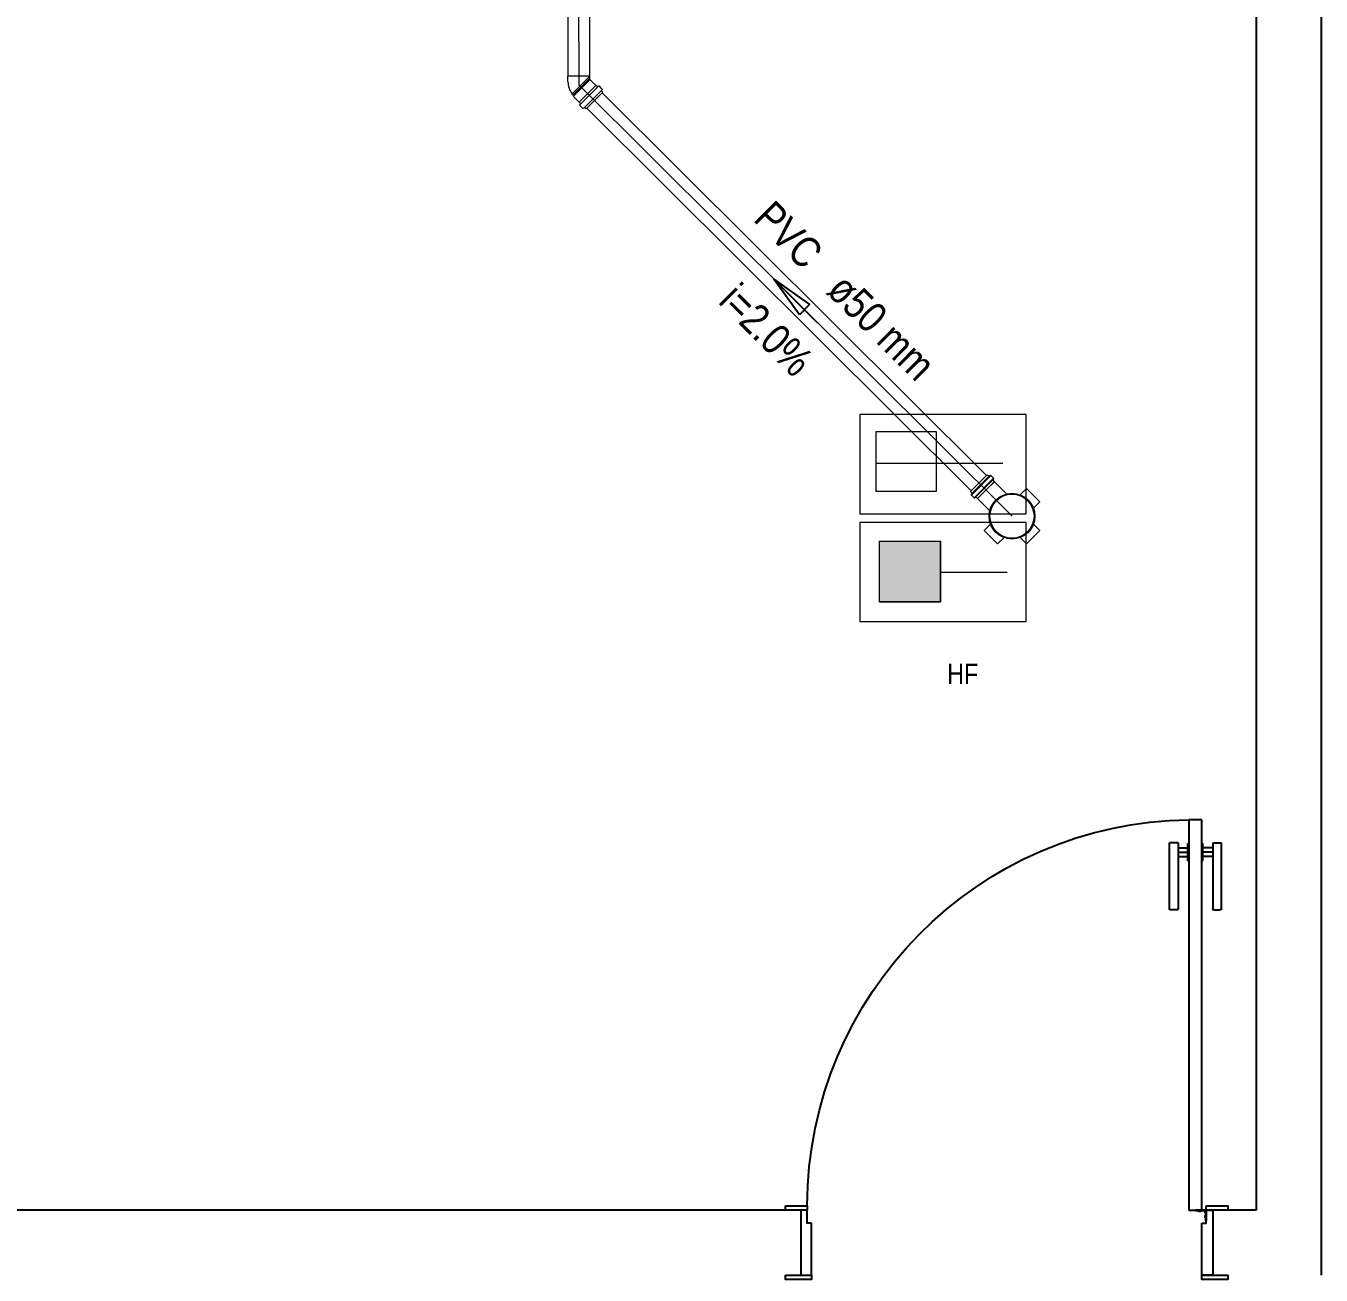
# Model space of a CAD drawing. Header units: inches. Extents: x 48180 to 96389, y -17773 to -8880.
# Drawn here: x 48190.288 to 48193.275, y -8893.589 to -8890.709 of the extents above; entities that cross this region are included whole.
import ezdxf

# ---------------------------------------------------------------- set-up
doc = ezdxf.new("R2010")
doc.units = ezdxf.units.IN
doc.header["$MEASUREMENT"] = 0
for name, color, linetype, lineweight in [('Arquitetura', 134, 'Continuous', 5), ('Simbolos', 5, 'Continuous', 20), ('Simbolos_int', 174, 'Continuous', 5), ('TQ-Sentido tubo', 9, 'Continuous', 20), ('TQ-Seção tubo', 5, 'Continuous', 20), ('TQ-Textos tubo', 7, 'Continuous', 20), ('TQ-Tubos detalhe', 90, 'Continuous', 20)]:
    doc.layers.add(name, color=color, linetype=linetype, lineweight=lineweight)
doc.layers.add('ESQUADRIAS', color=7, linetype='Continuous')
doc.layers.add('PAREDE', color=4, linetype='Continuous')
doc.styles.add('ARIAL', font='ARIALN.TTF')
doc.styles.add('ArialNarrow', font='ARIALN.TTF')
doc.dimstyles.get("Standard").update_dxf_attribs({"dimtxt": 0.18, "dimasz": 0.18, "dimexe": 0.18, "dimexo": 0.0625, "dimgap": 0.09, "dimtad": 0, "dimtih": 1, "dimtoh": 1, "dimdec": 4, "dimzin": 0, "dimdsep": 46, "dimtxsty": 'Standard', "dimcen": 0.09, "dimadec": 0, "dimazin": 0, "dimtfac": 1, "dimtdec": 4, "dimtofl": 0, "dimtmove": 0, "dimatfit": 3, "dimfxl": 0, "dimtolj": 1, "dimtzin": 0, "dimarcsym": 0})

# ---------------------------------------------------------------- blocks, each defined once
blk = doc.blocks.new('P90_02')
at = {"layer": 'ESQUADRIAS', "color": 2}
for p, q in [((0.025, 0.075), (0.025, 0.975)), ((0.025, 0.975), (0.055, 0.975)), ((0.055, 0.975), (0.055, 0.075)), ((0.055, 0.075), (0.025, 0.075))]:
    blk.add_line(p, q, dxfattribs=at)
at = {"layer": 'ESQUADRIAS', "color": 3, "linetype": 'Continuous'}
for p, q in [((-0.02, 0.7698), (-0.02, 0.9215)), ((0, 0.9215), (0, 0.7698)), ((0.023, 0.88), (0.023, 0.92)), ((0.057, 0.88), (0.057, 0.92)), ((0.08, 0.9215), (0.08, 0.7698)), ((0.1, 0.7698), (0.1, 0.9215)), ((-0.0035, 0.7668), (-0.0175, 0.7668)), ((0.0835, 0.7668), (0.0975, 0.7668))]:
    blk.add_line(p, q, dxfattribs=at)
at = {"layer": 'ESQUADRIAS', "color": 3}
for p, q in [((0, 0.9215), (-0.02, 0.9215)), ((0, 0.91), (0.023, 0.91)), ((0, 0.9), (0.023, 0.9)), ((0.023, 0.92), (0.025, 0.92)), ((0.057, 0.92), (0.055, 0.92)), ((0.08, 0.91), (0.057, 0.91)), ((0.08, 0.9), (0.057, 0.9)), ((0.08, 0.9215), (0.1, 0.9215)), ((0, 0.89), (0.023, 0.89)), ((0.023, 0.88), (0.025, 0.88)), ((0.057, 0.88), (0.055, 0.88)), ((0.08, 0.89), (0.057, 0.89))]:
    blk.add_line(p, q, dxfattribs=at)
at = {"layer": 'ESQUADRIAS'}
for p, q in [((0.0165, 0.0585), (0.0165, 0.0615)), ((0.0315, 0.0735), (0.0285, 0.0735))]:
    blk.add_line(p, q, dxfattribs=at)
at = {"layer": 'ESQUADRIAS', "color": 3}
for points in [[(0.015, 0.085), (-0.035, 0.085), (-0.035, 0.075), (0.015, 0.075)], [(0.985, 0.085), (0.935, 0.085), (0.935, 0.075), (0.985, 0.075)], [(0.025, -0.075), (0, -0.075), (-0.035, -0.075), (-0.035, -0.085), (0.025, -0.085)], [(0.985, -0.075), (0.925, -0.075), (0.925, -0.085), (0.985, -0.085)]]:
    blk.add_lwpolyline(points, close=True, dxfattribs=at)
at = {"layer": 'ESQUADRIAS', "color": 2}
for points in [[(0.025, 0.045), (0.015, 0.045), (0.015, 0.075), (0, 0.075), (0, -0.075), (0.025, -0.075)], [(0.925, 0.045), (0.935, 0.045), (0.935, 0.075), (0.95, 0.075), (0.95, -0.075), (0.925, -0.075)]]:
    blk.add_lwpolyline(points, close=True, dxfattribs=at)
at = {"layer": 'ESQUADRIAS', "color": 1}
for points in [[(0.016, 0.0705, -0.236068), (0.015, 0.0725), (0.015, 0.07), (0.015, 0.05), (0.016, 0.05)], [(0.0195, 0.074, 0.236068), (0.0175, 0.075), (0.02, 0.075), (0.04, 0.075), (0.04, 0.074)]]:
    blk.add_lwpolyline(points, format="xyb", close=True, dxfattribs=at)
at = {"layer": 'ESQUADRIAS'}
for points in [[(0.0173, 0.0625), (0.0165, 0.0615), (0.016, 0.0615)], [(0.0173, 0.0596), (0.0175, 0.0596), (0.0175, 0.0575), (0.0173, 0.0575), (0.0173, 0.0625), (0.0175, 0.0625), (0.0175, 0.0604), (0.0173, 0.0604)], [(0.0275, 0.0727), (0.0285, 0.0735), (0.0285, 0.074)], [(0.0304, 0.0727), (0.0304, 0.0725), (0.0325, 0.0725), (0.0325, 0.0727), (0.0275, 0.0727), (0.0275, 0.0725), (0.0296, 0.0725), (0.0296, 0.0727)], [(0.0325, 0.0727), (0.0315, 0.0735), (0.0315, 0.074)], [(0.0173, 0.0575), (0.0165, 0.0585), (0.016, 0.0585)]]:
    blk.add_lwpolyline(points, dxfattribs=at)
at = {"layer": 'ESQUADRIAS', "color": 1}
blk.add_circle((0.0175, 0.0725), 0.0025, dxfattribs=at)
at = {"layer": 'ESQUADRIAS'}
blk.add_arc((0.0429, 0.083), 0.8921, 0.1295, 89.2231, dxfattribs=at)
at = {"layer": 'ESQUADRIAS', "color": 3, "linetype": 'Continuous'}
for centre, start, end in [((-0.017, 0.7698), 180, 260.5377), ((-0.003, 0.7698), 260.5377, 360), ((0.083, 0.7698), 180, 279.4623), ((0.097, 0.7698), 279.4623, 0)]:
    blk.add_arc(centre, 0.003, start, end, dxfattribs=at)

msp = doc.modelspace()

# ---------------------------------------------------------------- hatches: boundary and pattern name
at = {"layer": 'Arquitetura', "linetype": 'Continuous'}
msp.add_hatch(color=256, dxfattribs=at).paths.add_polyline_path([(48192.3961, -8892.0367), (48192.3971, -8891.8967), (48192.2571, -8891.8967), (48192.2571, -8892.0372), (48192.3971, -8892.0372)])

# ---------------------------------------------------------------- linework, layer by layer
at = {"layer": 'Arquitetura'}
for p, q in [((48192.5946, -8891.6047), (48192.2116, -8891.6047)), ((48192.2116, -8891.6047), (48192.2116, -8891.8337)), ((48192.5946, -8891.8337), (48192.5946, -8891.6047)), ((48192.2491, -8891.7822), (48192.2491, -8891.6442)), ((48192.2491, -8891.6442), (48192.3871, -8891.6442)), ((48192.3871, -8891.6442), (48192.3871, -8891.7822)), ((48192.2491, -8891.7172), (48192.5411, -8891.7172)), ((48192.3871, -8891.7822), (48192.2491, -8891.7822)), ((48192.2116, -8891.8337), (48192.5946, -8891.8337)), ((48192.5946, -8891.8537), (48192.2116, -8891.8537)), ((48192.2116, -8891.8537), (48192.2116, -8892.0822)), ((48192.5946, -8892.0822), (48192.5946, -8891.8537)), ((48192.2571, -8892.0372), (48192.2571, -8891.8967)), ((48192.2571, -8892.0372), (48192.2571, -8891.8967)), ((48192.2571, -8891.8967), (48192.3971, -8891.8967)), ((48192.2571, -8891.8967), (48192.3971, -8891.8967)), ((48192.2571, -8891.8967), (48192.3971, -8891.8967)), ((48192.3971, -8891.8967), (48192.3971, -8892.0372)), ((48192.3971, -8892.0372), (48192.3971, -8891.8967)), ((48192.3971, -8891.9682), (48192.5511, -8891.9682)), ((48192.2571, -8892.0372), (48192.3971, -8892.0372)), ((48192.3971, -8892.0372), (48192.2571, -8892.0372)), ((48192.2116, -8892.0822), (48192.5946, -8892.0822))]:
    msp.add_line(p, q, dxfattribs=at)
at = {"layer": 'PAREDE'}
for p, q in [((48193.2751, -8889.7892), (48193.2751, -8893.5892)), ((48193.1251, -8889.9392), (48193.1251, -8893.4392))]:
    msp.add_line(p, q, dxfattribs=at)
at = {"layer": 'PAREDE', "linetype": 'Continuous'}
for p, q in [((48192.0401, -8893.4392), (48187.2751, -8893.4392)), ((48193.1251, -8893.4392), (48193.0601, -8893.4392))]:
    msp.add_line(p, q, dxfattribs=at)
at = {"layer": 'Simbolos'}
for p, q in [((48191.5383, -8890.8375), (48191.5383, -8890.825)), ((48191.5891, -8890.833), (48191.5891, -8890.825)), ((48191.5906, -8890.834), (48191.5901, -8890.8342)), ((48191.6026, -8890.846), (48191.5906, -8890.834)), ((48191.6061, -8890.8492), (48191.6026, -8890.846)), ((48191.6096, -8890.8475), (48191.6073, -8890.8492)), ((48191.6168, -8890.854), (48191.6108, -8890.8477)), ((48191.5481, -8890.8657), (48191.5473, -8890.867)), ((48191.5493, -8890.869), (48191.5473, -8890.867)), ((48191.5503, -8890.868), (48191.5493, -8890.869)), ((48191.5523, -8890.8697), (48191.5503, -8890.868)), ((48191.5521, -8890.8725), (48191.5523, -8890.8697)), ((48191.5641, -8890.8845), (48191.5521, -8890.8725)), ((48191.5801, -8890.9005), (48191.6186, -8890.862)), ((48191.6171, -8890.8552), (48191.6156, -8890.8577)), ((48191.6186, -8890.862), (48191.6156, -8890.859)), ((48191.5673, -8890.888), (48191.5641, -8890.8845)), ((48191.5656, -8890.8915), (48191.5673, -8890.8892)), ((48191.5721, -8890.8987), (48191.5658, -8890.8927)), ((48191.5733, -8890.899), (48191.5758, -8890.8975)), ((48191.5801, -8890.9005), (48191.5771, -8890.8975)), ((48192.5053, -8891.744), (48192.4668, -8891.7827)), ((48192.5053, -8891.744), (48192.5083, -8891.747)), ((48192.4693, -8891.79), (48192.5128, -8891.7465)), ((48192.5191, -8891.7527), (48192.4756, -8891.7962)), ((48192.5123, -8891.7457), (48192.5096, -8891.7472)), ((48192.5136, -8891.7457), (48192.5198, -8891.752)), ((48192.5198, -8891.7532), (48192.5181, -8891.7555)), ((48192.5181, -8891.7567), (48192.5213, -8891.76)), ((48192.5213, -8891.76), (48192.5216, -8891.7602)), ((48192.5496, -8891.7882), (48192.5216, -8891.7602)), ((48192.4668, -8891.7827), (48192.4698, -8891.7857)), ((48192.4683, -8891.7895), (48192.4701, -8891.787)), ((48192.4686, -8891.7907), (48192.4748, -8891.797)), ((48192.4761, -8891.7972), (48192.4781, -8891.7952)), ((48192.4796, -8891.7952), (48192.4828, -8891.7985)), ((48192.4828, -8891.7985), (48192.4828, -8891.7987)), ((48192.5111, -8891.8267), (48192.4828, -8891.7987)), ((48192.5816, -8891.7895), (48192.5956, -8891.7755)), ((48192.5956, -8891.7755), (48192.6263, -8891.8062)), ((48192.6123, -8891.8202), (48192.6263, -8891.8062)), ((48192.5123, -8891.8587), (48192.4983, -8891.8727)), ((48192.6123, -8891.8587), (48192.6263, -8891.8727)), ((48192.4983, -8891.8727), (48192.5291, -8891.9035)), ((48192.5431, -8891.8895), (48192.5291, -8891.9035)), ((48192.5816, -8891.8895), (48192.5956, -8891.9035)), ((48192.6263, -8891.8727), (48192.5956, -8891.9035))]:
    msp.add_line(p, q, dxfattribs=at)
msp.add_circle((48192.5623, -8891.8395), 0.0528, dxfattribs=at)
for centre, radius, start, end in [((48191.5856, -8890.8372), 0.0473, 180.457, 217.41), ((48191.5901, -8890.833), 0.001, 179.987, 270.013), ((48191.6101, -8890.8485), 0.001, 45.0126, 130.013), ((48191.6066, -8890.8487), 0.001, 225.013, 310.013), ((48191.6163, -8890.8582), 0.001, 150.013, 225.013), ((48191.6163, -8890.8547), 0.001, 330.013, 45.0126), ((48191.5666, -8890.892), 0.001, 140.013, 225.013), ((48191.5668, -8890.8885), 0.001, 320.013, 45.0126), ((48191.5728, -8890.8982), 0.001, 225.013, 300.013), ((48191.5763, -8890.8982), 0.001, 45.0126, 120.013), ((48192.5091, -8891.7465), 0.001, 225.001, 300.001), ((48192.5128, -8891.7465), 0.001, 45.0009, 120.001), ((48192.5188, -8891.756), 0.001, 140.001, 225.001), ((48192.5191, -8891.7527), 0.001, 320.001, 45.0009), ((48192.4693, -8891.79), 0.001, 150.001, 225.001), ((48192.4691, -8891.7862), 0.001, 330.001, 45.0009), ((48192.4756, -8891.7962), 0.001, 225.001, 310.001), ((48192.4788, -8891.796), 0.001, 45.0009, 130.001), ((48192.5806, -8891.7885), 0.0015, 250.411, 315.001), ((48192.6133, -8891.8212), 0.0015, 135.001, 199.591), ((48192.5113, -8891.8577), 0.0015, 315.001, 19.5906), ((48192.6133, -8891.8577), 0.0015, 160.411, 225.001), ((48192.5441, -8891.8907), 0.0015, 70.4112, 135.001), ((48192.5806, -8891.8907), 0.0015, 45.0009, 109.591)]:
    msp.add_arc(centre, radius, start, end, dxfattribs=at)
at = {"layer": 'Simbolos_int'}
for p, q in [((48191.5891, -8890.825), (48191.5383, -8890.825)), ((48191.5481, -8890.8657), (48191.5891, -8890.825)), ((48191.5503, -8890.868), (48191.5891, -8890.8295)), ((48191.5523, -8890.8697), (48191.5891, -8890.833)), ((48191.5641, -8890.8845), (48191.6026, -8890.846)), ((48191.5681, -8890.8885), (48191.6066, -8890.85)), ((48191.5766, -8890.897), (48191.6151, -8890.8585)), ((48192.4703, -8891.7862), (48192.5088, -8891.7477)), ((48192.4788, -8891.7947), (48192.5173, -8891.756)), ((48192.5213, -8891.76), (48192.5021, -8891.7792)), ((48192.5216, -8891.7602), (48192.5023, -8891.7795)), ((48192.4828, -8891.7985), (48192.5021, -8891.7792)), ((48192.4828, -8891.7987), (48192.5023, -8891.7795))]:
    msp.add_line(p, q, dxfattribs=at)
msp.add_circle((48192.5623, -8891.8395), 0.0508, dxfattribs=at)
at = {"layer": 'TQ-Seção tubo'}
for p, q in [((48191.5386, -8890.825), (48191.5386, -8890.3185)), ((48191.5886, -8890.825), (48191.5886, -8890.3185)), ((48192.5036, -8891.7457), (48191.6171, -8890.8635)), ((48192.4683, -8891.7812), (48191.5818, -8890.899))]:
    msp.add_line(p, q, dxfattribs=at)
at = {"layer": 'TQ-Tubos detalhe'}
for p, q in [((48191.5638, -8890.8457), (48191.5636, -8890.2152)), ((48192.5623, -8891.8395), (48191.5638, -8890.8457))]:
    msp.add_line(p, q, dxfattribs=at)

# ---------------------------------------------------------------- block references
at = {"layer": 'ESQUADRIAS', "xscale": -1}
msp.add_blockref('P90_02', (48193.0251, -8893.5142), dxfattribs=at)

# ---------------------------------------------------------------- texts
at = {"layer": 'Arquitetura', "insert": (48192.4126, -8892.2267), "char_height": 0.04715, "width": 0.113153, "attachment_point": 7, "line_spacing_factor": 0.798, "style": 'ArialNarrow'}
msp.add_mtext('HF', dxfattribs=at)
at = {"layer": 'TQ-Textos tubo', "char_height": 0.0706, "rotation": 315.1374, "line_spacing_factor": 0.798, "style": 'ARIAL'}
for s, insert, width, attachment_point in [('PVC', (48192.0805, -8891.275), 0.25416, 9), ('ø50 mm', (48192.1305, -8891.3247), 0.50832, 7), ('i=2.0%', (48191.9705, -8891.4355), 0.50832, 8)]:
    msp.add_mtext(s, dxfattribs=dict(at, insert=insert, width=width, attachment_point=attachment_point))

# ---------------------------------------------------------------- leaders
at = {"layer": 'TQ-Sentido tubo'}
msp.add_leader([(48192.0131, -8891.2927), (48192.1131, -8891.3925)], dimstyle='Standard', override={"dimasz": 0.1, "dimldrblk": 'CLOSED'}, dxfattribs=at)

doc.saveas('drawing.dxf')
